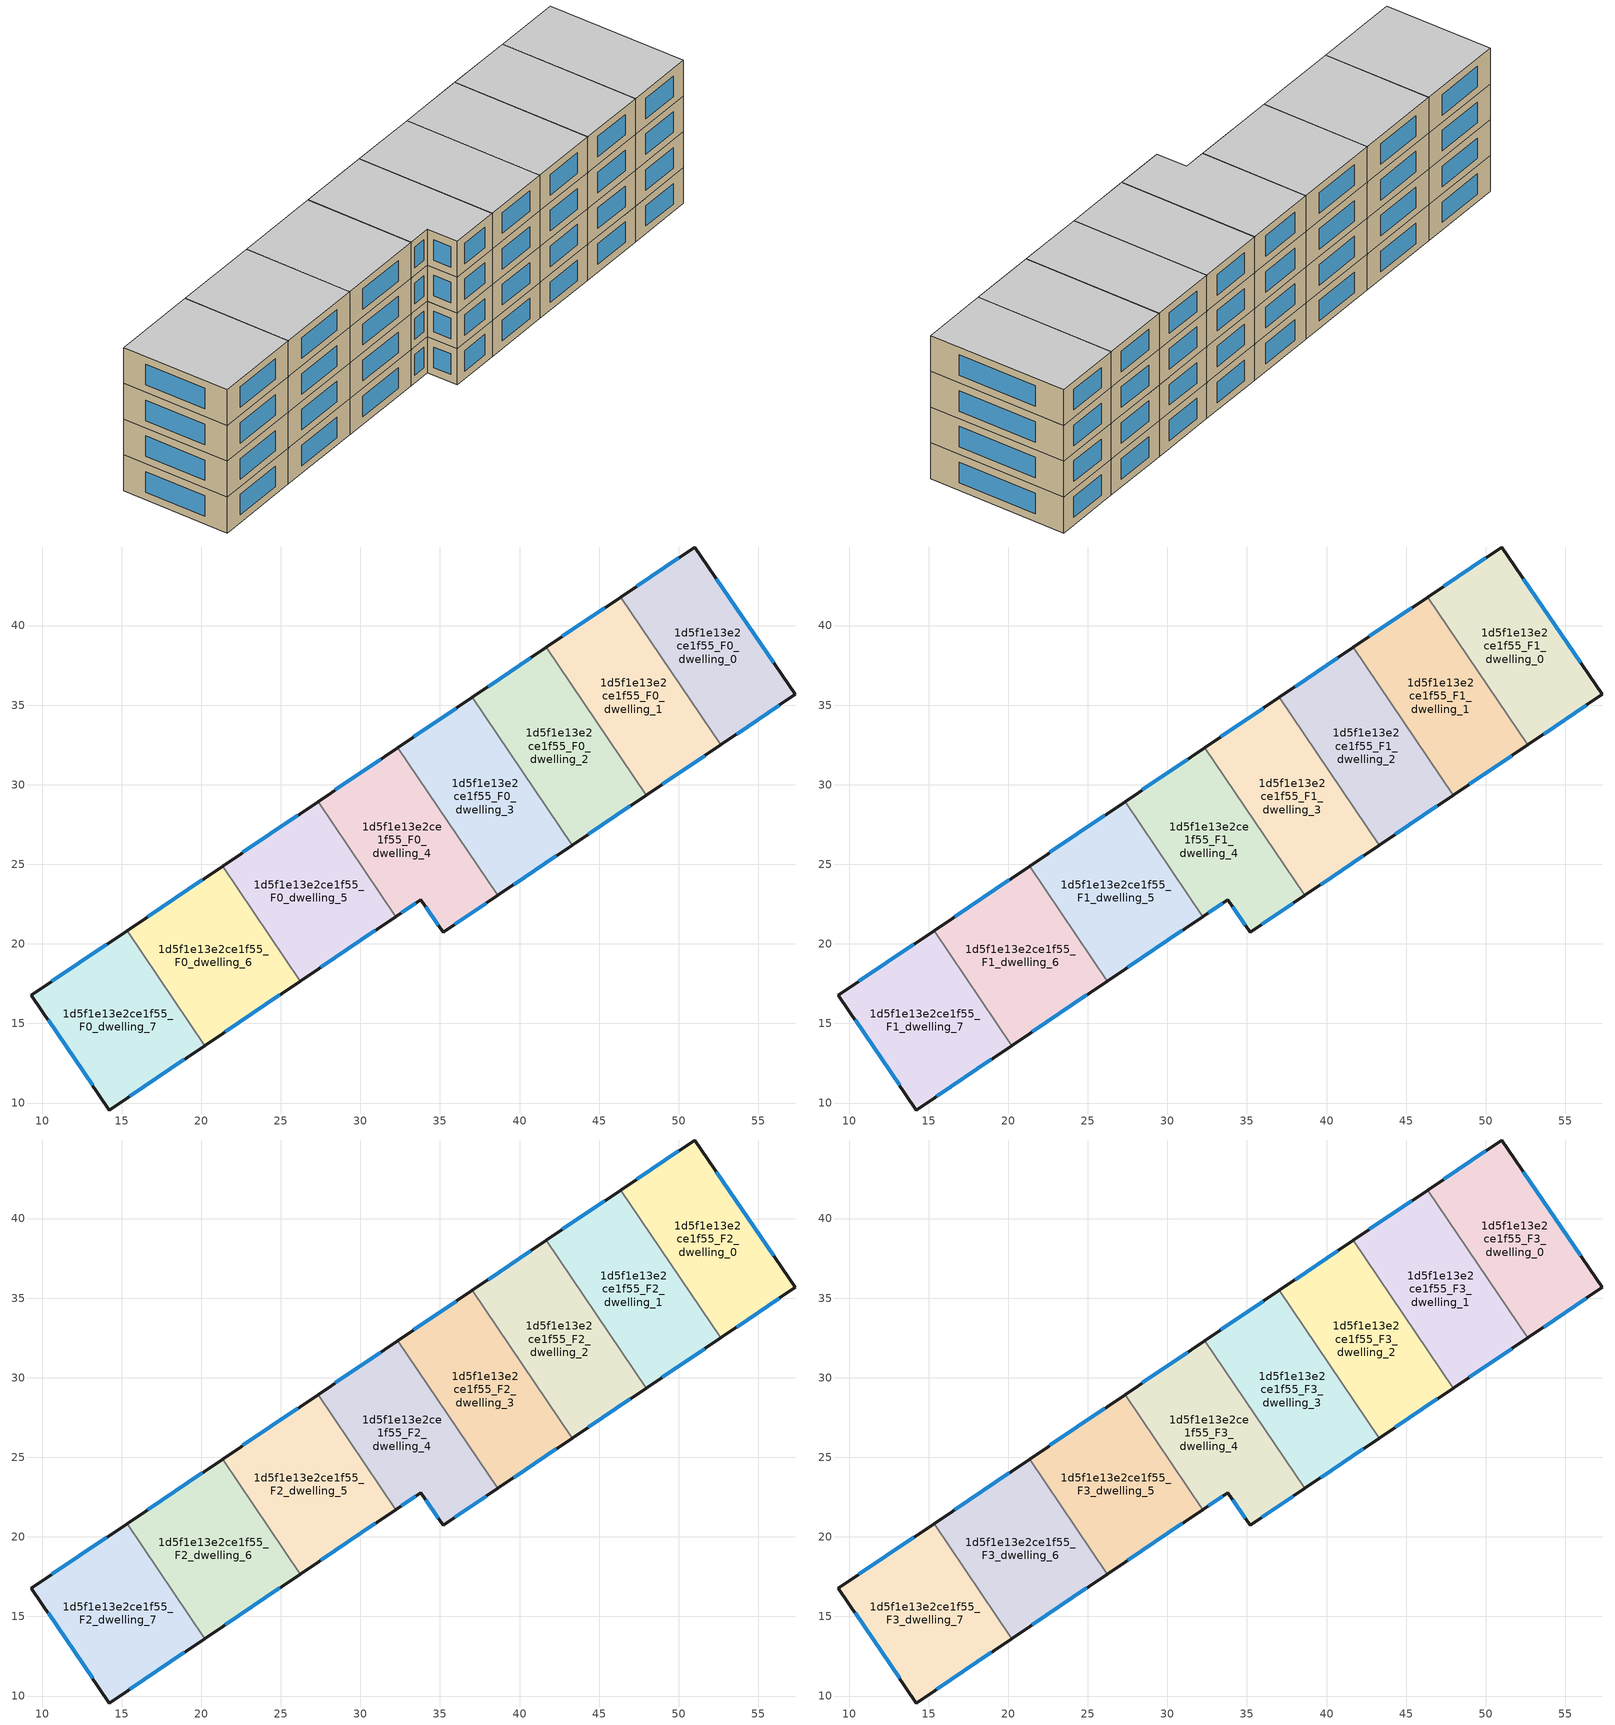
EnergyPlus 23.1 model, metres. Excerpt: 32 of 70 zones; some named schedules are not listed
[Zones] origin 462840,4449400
1d5f1e13e2ce1f55_F0_dwelling_0
 floor ground (EU_floor_Construction): 51,44.93 57.32,35.67 52.63,32.5 46.35,41.79 z0
 wall outside (EU_wall_Construction): 52.63,32.5 57.32,35.67 51,44.93 46.35,41.79 z0:3
 wall to 1d5f1e13e2ce1f55_F0_dwelling_1 (EU_wall_Construction): 46.35,41.79 52.63,32.5 z0:3
 window (EU_Window_Construction): 50.01,44.26 47.35,42.47 / 55.96,37.65 52.36,42.95 / 53.64,33.18 56.31,34.99 z0.64:2.36
1d5f1e13e2ce1f55_F0_dwelling_1
 floor ground (EU_floor_Construction): 46.35,41.79 52.63,32.5 47.97,29.35 41.69,38.64 z0
 wall outside (EU_wall_Construction): 47.97,29.35 52.63,32.5 / 46.35,41.79 41.69,38.64 z0:3
 wall to 1d5f1e13e2ce1f55_F0_dwelling_2 (EU_wall_Construction): 41.69,38.64 47.97,29.35 z0:3
 window (EU_Window_Construction): 48.97,30.03 51.63,31.83 / 45.36,41.12 42.69,39.32 z0.64:2.36
1d5f1e13e2ce1f55_F0_dwelling_2
 floor ground (EU_floor_Construction): 41.69,38.64 47.97,29.35 43.3,26.2 37.02,35.49 z0
 wall outside (EU_wall_Construction): 43.3,26.2 47.97,29.35 / 41.69,38.64 37.02,35.49 z0:3
 wall to 1d5f1e13e2ce1f55_F0_dwelling_3 (EU_wall_Construction): 37.02,35.49 43.3,26.2 z0:3
 window (EU_Window_Construction): 44.3,26.87 46.97,28.68 / 40.69,37.96 38.02,36.16 z0.64:2.36
1d5f1e13e2ce1f55_F0_dwelling_3
 floor ground (EU_floor_Construction): 37.02,35.49 43.3,26.2 38.64,23.04 32.36,32.33 z0
 wall outside (EU_wall_Construction): 38.64,23.04 43.3,26.2 / 37.02,35.49 32.36,32.33 z0:3
 wall to 1d5f1e13e2ce1f55_F0_dwelling_4 (EU_wall_Construction): 32.36,32.33 38.64,23.04 z0:3
 window (EU_Window_Construction): 39.63,23.72 42.3,25.52 / 36.02,34.81 33.36,33.01 z0.64:2.36
1d5f1e13e2ce1f55_F0_dwelling_4
 floor ground (EU_floor_Construction): 32.36,32.33 38.64,23.04 35.21,20.73 33.8,22.79 32.22,21.72 27.34,28.94 z0
 wall outside (EU_wall_Construction): 32.36,32.33 27.34,28.94 / 32.22,21.72 33.8,22.79 35.21,20.73 38.64,23.04 z0:3
 wall to 1d5f1e13e2ce1f55_F0_dwelling_5 (EU_wall_Construction): 27.34,28.94 32.22,21.72 z0:3
 window (EU_Window_Construction): 31.28,31.61 28.41,29.67 / 35.94,21.22 37.9,22.55 / 34.1,22.35 34.91,21.17 / 32.56,21.95 33.46,22.56 z0.64:2.36
1d5f1e13e2ce1f55_F0_dwelling_5
 floor ground (EU_floor_Construction): 27.34,28.94 32.22,21.72 26.22,17.66 21.34,24.89 z0
 wall outside (EU_wall_Construction): 26.22,17.66 32.22,21.72 / 27.34,28.94 21.34,24.89 z0:3
 wall to 1d5f1e13e2ce1f55_F0_dwelling_6 (EU_wall_Construction): 21.34,24.89 26.22,17.66 z0:3
 window (EU_Window_Construction): 27.51,18.53 30.94,20.85 / 26.05,28.07 22.63,25.76 z0.64:2.36
1d5f1e13e2ce1f55_F0_dwelling_6
 floor ground (EU_floor_Construction): 21.34,24.89 26.22,17.66 20.22,13.61 15.34,20.83 z0
 wall outside (EU_wall_Construction): 20.22,13.61 26.22,17.66 / 21.34,24.89 15.34,20.83 z0:3
 wall to 1d5f1e13e2ce1f55_F0_dwelling_7 (EU_wall_Construction): 15.34,20.83 20.22,13.61 z0:3
 window (EU_Window_Construction): 21.51,14.48 24.94,16.8 / 20.06,24.02 16.63,21.7 z0.64:2.36
1d5f1e13e2ce1f55_F0_dwelling_7
 floor ground (EU_floor_Construction): 15.34,20.83 20.22,13.61 14.24,9.56 9.33,16.77 z0
 wall outside (EU_wall_Construction): 15.34,20.83 9.33,16.77 14.24,9.56 20.22,13.61 z0:3
 window (EU_Window_Construction): 15.52,10.43 18.94,12.74 / 10.38,15.23 13.19,11.11 / 14.05,19.96 10.62,17.64 z0.64:2.36
1d5f1e13e2ce1f55_F1_dwelling_0
 floor to 1d5f1e13e2ce1f55_F0_dwelling_0 (EU_floor_Construction): 51,44.93 57.32,35.67 52.63,32.5 46.35,41.79 z3
 wall outside (EU_wall_Construction): 52.63,32.5 57.32,35.67 51,44.93 46.35,41.79 z3:6
 wall to 1d5f1e13e2ce1f55_F1_dwelling_1 (EU_wall_Construction): 46.35,41.79 52.63,32.5 z3:6
 window (EU_Window_Construction): 50.01,44.26 47.35,42.47 / 55.96,37.65 52.36,42.95 / 53.64,33.18 56.31,34.99 z3.64:5.36
1d5f1e13e2ce1f55_F1_dwelling_1
 floor to 1d5f1e13e2ce1f55_F0_dwelling_1 (EU_floor_Construction): 46.35,41.79 52.63,32.5 47.97,29.35 41.69,38.64 z3
 wall outside (EU_wall_Construction): 47.97,29.35 52.63,32.5 / 46.35,41.79 41.69,38.64 z3:6
 wall to 1d5f1e13e2ce1f55_F1_dwelling_2 (EU_wall_Construction): 41.69,38.64 47.97,29.35 z3:6
 window (EU_Window_Construction): 48.97,30.03 51.63,31.83 / 45.36,41.12 42.69,39.32 z3.64:5.36
1d5f1e13e2ce1f55_F1_dwelling_2
 floor to 1d5f1e13e2ce1f55_F0_dwelling_2 (EU_floor_Construction): 41.69,38.64 47.97,29.35 43.3,26.2 37.02,35.49 z3
 wall outside (EU_wall_Construction): 43.3,26.2 47.97,29.35 / 41.69,38.64 37.02,35.49 z3:6
 wall to 1d5f1e13e2ce1f55_F1_dwelling_3 (EU_wall_Construction): 37.02,35.49 43.3,26.2 z3:6
 window (EU_Window_Construction): 44.3,26.87 46.97,28.68 / 40.69,37.96 38.02,36.16 z3.64:5.36
1d5f1e13e2ce1f55_F1_dwelling_3
 floor to 1d5f1e13e2ce1f55_F0_dwelling_3 (EU_floor_Construction): 37.02,35.49 43.3,26.2 38.64,23.04 32.36,32.33 z3
 wall outside (EU_wall_Construction): 38.64,23.04 43.3,26.2 / 37.02,35.49 32.36,32.33 z3:6
 wall to 1d5f1e13e2ce1f55_F1_dwelling_4 (EU_wall_Construction): 32.36,32.33 38.64,23.04 z3:6
 window (EU_Window_Construction): 39.63,23.72 42.3,25.52 / 36.02,34.81 33.36,33.01 z3.64:5.36
1d5f1e13e2ce1f55_F1_dwelling_4
 floor to 1d5f1e13e2ce1f55_F0_dwelling_4 (EU_floor_Construction): 32.36,32.33 38.64,23.04 35.21,20.73 33.8,22.79 32.22,21.72 27.34,28.94 z3
 wall outside (EU_wall_Construction): 32.36,32.33 27.34,28.94 / 32.22,21.72 33.8,22.79 35.21,20.73 38.64,23.04 z3:6
 wall to 1d5f1e13e2ce1f55_F1_dwelling_5 (EU_wall_Construction): 27.34,28.94 32.22,21.72 z3:6
 window (EU_Window_Construction): 31.28,31.61 28.41,29.67 / 35.94,21.22 37.9,22.55 / 34.1,22.35 34.91,21.17 / 32.56,21.95 33.46,22.56 z3.64:5.36
1d5f1e13e2ce1f55_F1_dwelling_5
 floor to 1d5f1e13e2ce1f55_F0_dwelling_5 (EU_floor_Construction): 27.34,28.94 32.22,21.72 26.22,17.66 21.34,24.89 z3
 wall outside (EU_wall_Construction): 26.22,17.66 32.22,21.72 / 27.34,28.94 21.34,24.89 z3:6
 wall to 1d5f1e13e2ce1f55_F1_dwelling_6 (EU_wall_Construction): 21.34,24.89 26.22,17.66 z3:6
 window (EU_Window_Construction): 27.51,18.53 30.94,20.85 / 26.05,28.07 22.63,25.76 z3.64:5.36
1d5f1e13e2ce1f55_F1_dwelling_6
 floor to 1d5f1e13e2ce1f55_F0_dwelling_6 (EU_floor_Construction): 21.34,24.89 26.22,17.66 20.22,13.61 15.34,20.83 z3
 wall outside (EU_wall_Construction): 20.22,13.61 26.22,17.66 / 21.34,24.89 15.34,20.83 z3:6
 wall to 1d5f1e13e2ce1f55_F1_dwelling_7 (EU_wall_Construction): 15.34,20.83 20.22,13.61 z3:6
 window (EU_Window_Construction): 21.51,14.48 24.94,16.8 / 20.06,24.02 16.63,21.7 z3.64:5.36
1d5f1e13e2ce1f55_F1_dwelling_7
 floor to 1d5f1e13e2ce1f55_F0_dwelling_7 (EU_floor_Construction): 15.34,20.83 20.22,13.61 14.24,9.56 9.33,16.77 z3
 wall outside (EU_wall_Construction): 15.34,20.83 9.33,16.77 14.24,9.56 20.22,13.61 z3:6
 window (EU_Window_Construction): 15.52,10.43 18.94,12.74 / 10.38,15.23 13.19,11.11 / 14.05,19.96 10.62,17.64 z3.64:5.36
1d5f1e13e2ce1f55_F2_dwelling_0
 floor to 1d5f1e13e2ce1f55_F1_dwelling_0 (EU_floor_Construction): 51,44.93 57.32,35.67 52.63,32.5 46.35,41.79 z6
 wall outside (EU_wall_Construction): 52.63,32.5 57.32,35.67 51,44.93 46.35,41.79 z6:9
 wall to 1d5f1e13e2ce1f55_F2_dwelling_1 (EU_wall_Construction): 46.35,41.79 52.63,32.5 z6:9
 window (EU_Window_Construction): 50.01,44.26 47.35,42.47 / 55.96,37.65 52.36,42.95 / 53.64,33.18 56.31,34.99 z6.64:8.36
1d5f1e13e2ce1f55_F2_dwelling_1
 floor to 1d5f1e13e2ce1f55_F1_dwelling_1 (EU_floor_Construction): 46.35,41.79 52.63,32.5 47.97,29.35 41.69,38.64 z6
 wall outside (EU_wall_Construction): 47.97,29.35 52.63,32.5 / 46.35,41.79 41.69,38.64 z6:9
 wall to 1d5f1e13e2ce1f55_F2_dwelling_2 (EU_wall_Construction): 41.69,38.64 47.97,29.35 z6:9
 window (EU_Window_Construction): 48.97,30.03 51.63,31.83 / 45.36,41.12 42.69,39.32 z6.64:8.36
1d5f1e13e2ce1f55_F2_dwelling_2
 floor to 1d5f1e13e2ce1f55_F1_dwelling_2 (EU_floor_Construction): 41.69,38.64 47.97,29.35 43.3,26.2 37.02,35.49 z6
 wall outside (EU_wall_Construction): 43.3,26.2 47.97,29.35 / 41.69,38.64 37.02,35.49 z6:9
 wall to 1d5f1e13e2ce1f55_F2_dwelling_3 (EU_wall_Construction): 37.02,35.49 43.3,26.2 z6:9
 window (EU_Window_Construction): 44.3,26.87 46.97,28.68 / 40.69,37.96 38.02,36.16 z6.64:8.36
1d5f1e13e2ce1f55_F2_dwelling_3
 floor to 1d5f1e13e2ce1f55_F1_dwelling_3 (EU_floor_Construction): 37.02,35.49 43.3,26.2 38.64,23.04 32.36,32.33 z6
 wall outside (EU_wall_Construction): 38.64,23.04 43.3,26.2 / 37.02,35.49 32.36,32.33 z6:9
 wall to 1d5f1e13e2ce1f55_F2_dwelling_4 (EU_wall_Construction): 32.36,32.33 38.64,23.04 z6:9
 window (EU_Window_Construction): 39.63,23.72 42.3,25.52 / 36.02,34.81 33.36,33.01 z6.64:8.36
1d5f1e13e2ce1f55_F2_dwelling_4
 floor to 1d5f1e13e2ce1f55_F1_dwelling_4 (EU_floor_Construction): 32.36,32.33 38.64,23.04 35.21,20.73 33.8,22.79 32.22,21.72 27.34,28.94 z6
 wall outside (EU_wall_Construction): 32.36,32.33 27.34,28.94 / 32.22,21.72 33.8,22.79 35.21,20.73 38.64,23.04 z6:9
 wall to 1d5f1e13e2ce1f55_F2_dwelling_5 (EU_wall_Construction): 27.34,28.94 32.22,21.72 z6:9
 window (EU_Window_Construction): 31.28,31.61 28.41,29.67 / 35.94,21.22 37.9,22.55 / 34.1,22.35 34.91,21.17 / 32.56,21.95 33.46,22.56 z6.64:8.36
1d5f1e13e2ce1f55_F2_dwelling_5
 floor to 1d5f1e13e2ce1f55_F1_dwelling_5 (EU_floor_Construction): 27.34,28.94 32.22,21.72 26.22,17.66 21.34,24.89 z6
 wall outside (EU_wall_Construction): 26.22,17.66 32.22,21.72 / 27.34,28.94 21.34,24.89 z6:9
 wall to 1d5f1e13e2ce1f55_F2_dwelling_6 (EU_wall_Construction): 21.34,24.89 26.22,17.66 z6:9
 window (EU_Window_Construction): 27.51,18.53 30.94,20.85 / 26.05,28.07 22.63,25.76 z6.64:8.36
1d5f1e13e2ce1f55_F2_dwelling_6
 floor to 1d5f1e13e2ce1f55_F1_dwelling_6 (EU_floor_Construction): 21.34,24.89 26.22,17.66 20.22,13.61 15.34,20.83 z6
 wall outside (EU_wall_Construction): 20.22,13.61 26.22,17.66 / 21.34,24.89 15.34,20.83 z6:9
 wall to 1d5f1e13e2ce1f55_F2_dwelling_7 (EU_wall_Construction): 15.34,20.83 20.22,13.61 z6:9
 window (EU_Window_Construction): 21.51,14.48 24.94,16.8 / 20.06,24.02 16.63,21.7 z6.64:8.36
1d5f1e13e2ce1f55_F2_dwelling_7
 floor to 1d5f1e13e2ce1f55_F1_dwelling_7 (EU_floor_Construction): 15.34,20.83 20.22,13.61 14.24,9.56 9.33,16.77 z6
 wall outside (EU_wall_Construction): 15.34,20.83 9.33,16.77 14.24,9.56 20.22,13.61 z6:9
 window (EU_Window_Construction): 15.52,10.43 18.94,12.74 / 10.38,15.23 13.19,11.11 / 14.05,19.96 10.62,17.64 z6.64:8.36
1d5f1e13e2ce1f55_F3_dwelling_0
 floor to 1d5f1e13e2ce1f55_F2_dwelling_0 (EU_floor_Construction): 51,44.93 57.32,35.67 52.63,32.5 46.35,41.79 z9
 wall outside (EU_wall_Construction): 52.63,32.5 57.32,35.67 51,44.93 46.35,41.79 z9:12
 wall to 1d5f1e13e2ce1f55_F3_dwelling_1 (EU_wall_Construction): 46.35,41.79 52.63,32.5 z9:12
 window (EU_Window_Construction): 50.01,44.26 47.35,42.47 / 55.96,37.65 52.36,42.95 / 53.64,33.18 56.31,34.99 z9.64:11.36
 ceiling to 1d5f1e13e2ce1f55_F4_dwelling_0 (EU_floor_Construction): 57.32,35.67 51,44.93 46.35,41.79 52.63,32.5 z12
1d5f1e13e2ce1f55_F3_dwelling_1
 floor to 1d5f1e13e2ce1f55_F2_dwelling_1 (EU_floor_Construction): 46.35,41.79 52.63,32.5 47.97,29.35 41.69,38.64 z9
 wall outside (EU_wall_Construction): 47.97,29.35 52.63,32.5 / 46.35,41.79 41.69,38.64 z9:12
 wall to 1d5f1e13e2ce1f55_F3_dwelling_2 (EU_wall_Construction): 41.69,38.64 47.97,29.35 z9:12
 window (EU_Window_Construction): 48.97,30.03 51.63,31.83 / 45.36,41.12 42.69,39.32 z9.64:11.36
 ceiling to 1d5f1e13e2ce1f55_F4_dwelling_1 (EU_floor_Construction): 52.63,32.5 46.35,41.79 41.69,38.64 47.97,29.35 z12
1d5f1e13e2ce1f55_F3_dwelling_2
 floor to 1d5f1e13e2ce1f55_F2_dwelling_2 (EU_floor_Construction): 41.69,38.64 47.97,29.35 43.3,26.2 37.02,35.49 z9
 wall outside (EU_wall_Construction): 43.3,26.2 47.97,29.35 / 41.69,38.64 37.02,35.49 z9:12
 wall to 1d5f1e13e2ce1f55_F3_dwelling_3 (EU_wall_Construction): 37.02,35.49 43.3,26.2 z9:12
 window (EU_Window_Construction): 44.3,26.87 46.97,28.68 / 40.69,37.96 38.02,36.16 z9.64:11.36
 ceiling to 1d5f1e13e2ce1f55_F4_dwelling_2 (EU_floor_Construction): 47.97,29.35 41.69,38.64 37.02,35.49 43.3,26.2 z12
1d5f1e13e2ce1f55_F3_dwelling_3
 floor to 1d5f1e13e2ce1f55_F2_dwelling_3 (EU_floor_Construction): 37.02,35.49 43.3,26.2 38.64,23.04 32.36,32.33 z9
 wall outside (EU_wall_Construction): 38.64,23.04 43.3,26.2 / 37.02,35.49 32.36,32.33 z9:12
 wall to 1d5f1e13e2ce1f55_F3_dwelling_4 (EU_wall_Construction): 32.36,32.33 38.64,23.04 z9:12
 window (EU_Window_Construction): 39.63,23.72 42.3,25.52 / 36.02,34.81 33.36,33.01 z9.64:11.36
 ceiling to 1d5f1e13e2ce1f55_F4_dwelling_3 (EU_floor_Construction): 43.3,26.2 37.02,35.49 32.36,32.33 38.64,23.04 z12
1d5f1e13e2ce1f55_F3_dwelling_4
 floor to 1d5f1e13e2ce1f55_F2_dwelling_4 (EU_floor_Construction): 32.36,32.33 38.64,23.04 35.21,20.73 33.8,22.79 32.22,21.72 27.34,28.94 z9
 wall outside (EU_wall_Construction): 32.36,32.33 27.34,28.94 / 32.22,21.72 33.8,22.79 35.21,20.73 38.64,23.04 z9:12
 wall to 1d5f1e13e2ce1f55_F3_dwelling_5 (EU_wall_Construction): 27.34,28.94 32.22,21.72 z9:12
 window (EU_Window_Construction): 31.28,31.61 28.41,29.67 / 35.94,21.22 37.9,22.55 / 34.1,22.35 34.91,21.17 / 32.56,21.95 33.46,22.56 z9.64:11.36
 ceiling to 1d5f1e13e2ce1f55_F4_dwelling_4 (EU_floor_Construction): 38.64,23.04 32.36,32.33 27.34,28.94 32.22,21.72 33.8,22.79 35.21,20.73 z12
1d5f1e13e2ce1f55_F3_dwelling_5
 floor to 1d5f1e13e2ce1f55_F2_dwelling_5 (EU_floor_Construction): 27.34,28.94 32.22,21.72 26.22,17.66 21.34,24.89 z9
 wall outside (EU_wall_Construction): 26.22,17.66 32.22,21.72 / 27.34,28.94 21.34,24.89 z9:12
 wall to 1d5f1e13e2ce1f55_F3_dwelling_6 (EU_wall_Construction): 21.34,24.89 26.22,17.66 z9:12
 window (EU_Window_Construction): 27.51,18.53 30.94,20.85 / 26.05,28.07 22.63,25.76 z9.64:11.36
 ceiling to 1d5f1e13e2ce1f55_F4_dwelling_5 (EU_floor_Construction): 32.22,21.72 27.34,28.94 21.34,24.89 26.22,17.66 z12
1d5f1e13e2ce1f55_F3_dwelling_6
 floor to 1d5f1e13e2ce1f55_F2_dwelling_6 (EU_floor_Construction): 21.34,24.89 26.22,17.66 20.22,13.61 15.34,20.83 z9
 wall outside (EU_wall_Construction): 20.22,13.61 26.22,17.66 / 21.34,24.89 15.34,20.83 z9:12
 wall to 1d5f1e13e2ce1f55_F3_dwelling_7 (EU_wall_Construction): 15.34,20.83 20.22,13.61 z9:12
 window (EU_Window_Construction): 21.51,14.48 24.94,16.8 / 20.06,24.02 16.63,21.7 z9.64:11.36
 ceiling to 1d5f1e13e2ce1f55_F4_dwelling_6 (EU_floor_Construction): 26.22,17.66 21.34,24.89 15.34,20.83 20.22,13.61 z12
1d5f1e13e2ce1f55_F3_dwelling_7
 floor to 1d5f1e13e2ce1f55_F2_dwelling_7 (EU_floor_Construction): 15.34,20.83 20.22,13.61 14.24,9.56 9.33,16.77 z9
 wall outside (EU_wall_Construction): 15.34,20.83 9.33,16.77 14.24,9.56 20.22,13.61 z9:12
 window (EU_Window_Construction): 15.52,10.43 18.94,12.74 / 10.38,15.23 13.19,11.11 / 14.05,19.96 10.62,17.64 z9.64:11.36
 ceiling to 1d5f1e13e2ce1f55_F4_dwelling_7 (EU_floor_Construction): 20.22,13.61 15.34,20.83 9.33,16.77 14.24,9.56 z12
[Building]
EU S2 Campaign: North Axis=0; Terrain=City; Solar Distribution=FullExterior
[Site:Location]
Yerevan-Zvartnots.Intl.AP: Latitude=40.15; Longitude=44.383; Time Zone=4; Elevation=854
[SizingPeriod:WeatherFileDays]
AnnualSizingPeriod: Begin Month=1; Begin Day of Month=1; End Month=12; End Day of Month=31; Day of Week for Start Day=Monday; Use Weather File Daylight Saving Period=No; Use Weather File Rain and Snow Indicators=No
[MATERIAL]
EU_InternalMass_Material: Roughness=MediumRough; Thickness=0.1; Conductivity=1; Density=1800; Specific Heat=900; Thermal Absorptance=0.9; Solar Absorptance=0.7; Visible Absorptance=0.7
[MATERIAL:NOMASS] Roughness=MediumRough; Thermal Absorptance=0.9; Solar Absorptance=0.7; Visible Absorptance=0.7
Name | Thermal Resistance
EU_wall_NoMass | 1.05043
EU_floor_NoMass | 0.478065
[WINDOWMATERIAL:SIMPLEGLAZINGSYSTEM]
EU_Window_SimpleGlazing: UFactor=2.5566; Solar Heat Gain Coefficient=0.75; Visible Transmittance=0.75
[CONSTRUCTION]
EU_wall_Construction: EU_wall_NoMass
EU_floor_Construction: EU_floor_NoMass
EU_Window_Construction: EU_Window_SimpleGlazing
EU_InternalMass_Construction: EU_InternalMass_Material
[ZONE] Type=1; Multiplier=1; Ceiling Height=autocalculate; Floor Area=autocalculate; Part of Total Floor Area=Yes
Name | Volume
1d5f1e13e2ce1f55_F0_dwelling_0; 1d5f1e13e2ce1f55_F1_dwelling_0; 1d5f1e13e2ce1f55_F2_dwelling_0; 1d5f1e13e2ce1f55_F3_dwelling_0 | 189.42
1d5f1e13e2ce1f55_F0_dwelling_1; 1d5f1e13e2ce1f55_F1_dwelling_1; 1d5f1e13e2ce1f55_F2_dwelling_1; 1d5f1e13e2ce1f55_F3_dwelling_1 | 189.393
1d5f1e13e2ce1f55_F0_dwelling_2; 1d5f1e13e2ce1f55_F1_dwelling_2; 1d5f1e13e2ce1f55_F2_dwelling_2; 1d5f1e13e2ce1f55_F3_dwelling_2; 1d5f1e13e2ce1f55_F0_dwelling_4; 1d5f1e13e2ce1f55_F1_dwelling_4; 1d5f1e13e2ce1f55_F2_dwelling_4; 1d5f1e13e2ce1f55_F3_dwelling_4 | 189.401
1d5f1e13e2ce1f55_F0_dwelling_3; 1d5f1e13e2ce1f55_F1_dwelling_3; 1d5f1e13e2ce1f55_F2_dwelling_3; 1d5f1e13e2ce1f55_F3_dwelling_3 | 189.402
1d5f1e13e2ce1f55_F0_dwelling_5; 1d5f1e13e2ce1f55_F1_dwelling_5; 1d5f1e13e2ce1f55_F2_dwelling_5; 1d5f1e13e2ce1f55_F3_dwelling_5 | 189.407
1d5f1e13e2ce1f55_F0_dwelling_6; 1d5f1e13e2ce1f55_F1_dwelling_6; 1d5f1e13e2ce1f55_F2_dwelling_6; 1d5f1e13e2ce1f55_F3_dwelling_6 | 189.4
1d5f1e13e2ce1f55_F0_dwelling_7; 1d5f1e13e2ce1f55_F1_dwelling_7; 1d5f1e13e2ce1f55_F2_dwelling_7; 1d5f1e13e2ce1f55_F3_dwelling_7 | 189.414
[INTERNALMASS] Construction=EU_InternalMass_Construction
Name | Zone or ZoneList | Surface Area
1d5f1e13e2ce1f55_F0_dwelling_0_EU_InternalMass | 1d5f1e13e2ce1f55_F0_dwelling_0 | 63.1401
1d5f1e13e2ce1f55_F0_dwelling_1_EU_InternalMass | 1d5f1e13e2ce1f55_F0_dwelling_1 | 63.1308
1d5f1e13e2ce1f55_F0_dwelling_2_EU_InternalMass | 1d5f1e13e2ce1f55_F0_dwelling_2 | 63.1339
1d5f1e13e2ce1f55_F0_dwelling_3_EU_InternalMass | 1d5f1e13e2ce1f55_F0_dwelling_3 | 63.1339
1d5f1e13e2ce1f55_F0_dwelling_4_EU_InternalMass | 1d5f1e13e2ce1f55_F0_dwelling_4 | 63.134
1d5f1e13e2ce1f55_F0_dwelling_5_EU_InternalMass | 1d5f1e13e2ce1f55_F0_dwelling_5 | 63.1356
1d5f1e13e2ce1f55_F0_dwelling_6_EU_InternalMass | 1d5f1e13e2ce1f55_F0_dwelling_6 | 63.1333
1d5f1e13e2ce1f55_F0_dwelling_7_EU_InternalMass | 1d5f1e13e2ce1f55_F0_dwelling_7 | 63.1378
1d5f1e13e2ce1f55_F1_dwelling_0_EU_InternalMass | 1d5f1e13e2ce1f55_F1_dwelling_0 | 63.1401
1d5f1e13e2ce1f55_F1_dwelling_1_EU_InternalMass | 1d5f1e13e2ce1f55_F1_dwelling_1 | 63.1308
1d5f1e13e2ce1f55_F1_dwelling_2_EU_InternalMass | 1d5f1e13e2ce1f55_F1_dwelling_2 | 63.1339
1d5f1e13e2ce1f55_F1_dwelling_3_EU_InternalMass | 1d5f1e13e2ce1f55_F1_dwelling_3 | 63.1339
1d5f1e13e2ce1f55_F1_dwelling_4_EU_InternalMass | 1d5f1e13e2ce1f55_F1_dwelling_4 | 63.134
1d5f1e13e2ce1f55_F1_dwelling_5_EU_InternalMass | 1d5f1e13e2ce1f55_F1_dwelling_5 | 63.1356
1d5f1e13e2ce1f55_F1_dwelling_6_EU_InternalMass | 1d5f1e13e2ce1f55_F1_dwelling_6 | 63.1333
1d5f1e13e2ce1f55_F1_dwelling_7_EU_InternalMass | 1d5f1e13e2ce1f55_F1_dwelling_7 | 63.1378
1d5f1e13e2ce1f55_F2_dwelling_0_EU_InternalMass | 1d5f1e13e2ce1f55_F2_dwelling_0 | 63.1401
1d5f1e13e2ce1f55_F2_dwelling_1_EU_InternalMass | 1d5f1e13e2ce1f55_F2_dwelling_1 | 63.1308
1d5f1e13e2ce1f55_F2_dwelling_2_EU_InternalMass | 1d5f1e13e2ce1f55_F2_dwelling_2 | 63.1339
1d5f1e13e2ce1f55_F2_dwelling_3_EU_InternalMass | 1d5f1e13e2ce1f55_F2_dwelling_3 | 63.1339
1d5f1e13e2ce1f55_F2_dwelling_4_EU_InternalMass | 1d5f1e13e2ce1f55_F2_dwelling_4 | 63.134
1d5f1e13e2ce1f55_F2_dwelling_5_EU_InternalMass | 1d5f1e13e2ce1f55_F2_dwelling_5 | 63.1356
1d5f1e13e2ce1f55_F2_dwelling_6_EU_InternalMass | 1d5f1e13e2ce1f55_F2_dwelling_6 | 63.1333
1d5f1e13e2ce1f55_F2_dwelling_7_EU_InternalMass | 1d5f1e13e2ce1f55_F2_dwelling_7 | 63.1378
1d5f1e13e2ce1f55_F3_dwelling_0_EU_InternalMass | 1d5f1e13e2ce1f55_F3_dwelling_0 | 63.1401
1d5f1e13e2ce1f55_F3_dwelling_1_EU_InternalMass | 1d5f1e13e2ce1f55_F3_dwelling_1 | 63.1308
1d5f1e13e2ce1f55_F3_dwelling_2_EU_InternalMass | 1d5f1e13e2ce1f55_F3_dwelling_2 | 63.1339
1d5f1e13e2ce1f55_F3_dwelling_3_EU_InternalMass | 1d5f1e13e2ce1f55_F3_dwelling_3 | 63.1339
1d5f1e13e2ce1f55_F3_dwelling_4_EU_InternalMass | 1d5f1e13e2ce1f55_F3_dwelling_4 | 63.134
1d5f1e13e2ce1f55_F3_dwelling_5_EU_InternalMass | 1d5f1e13e2ce1f55_F3_dwelling_5 | 63.1356
1d5f1e13e2ce1f55_F3_dwelling_6_EU_InternalMass | 1d5f1e13e2ce1f55_F3_dwelling_6 | 63.1333
1d5f1e13e2ce1f55_F3_dwelling_7_EU_InternalMass | 1d5f1e13e2ce1f55_F3_dwelling_7 | 63.1378
[OTHEREQUIPMENT] Fuel Type=Electricity; Design Level Calculation Method=Watts/Area; Power per Zone Floor Area=1; Fraction Latent=0; Fraction Radiant=0; Fraction Lost=0; Carbon Dioxide Generation Rate=0; EndUse Subcategory=EU_Step8_InternalGains
Name | Zone or ZoneList or Space or SpaceList | Schedule
EU_Step8_InternalGain_1d5f1e13e2ce1f55_F0_dwelling_0_f000 | 1d5f1e13e2ce1f55_F0_dwelling_0 | EU_Step8_GainSchedule_1d5f1e13e2ce1f55_F0_dwelling_0_f000
EU_Step8_InternalGain_1d5f1e13e2ce1f55_F0_dwelling_1_f000 | 1d5f1e13e2ce1f55_F0_dwelling_1 | EU_Step8_GainSchedule_1d5f1e13e2ce1f55_F0_dwelling_1_f000
EU_Step8_InternalGain_1d5f1e13e2ce1f55_F0_dwelling_2_f000 | 1d5f1e13e2ce1f55_F0_dwelling_2 | EU_Step8_GainSchedule_1d5f1e13e2ce1f55_F0_dwelling_2_f000
EU_Step8_InternalGain_1d5f1e13e2ce1f55_F0_dwelling_3_f000 | 1d5f1e13e2ce1f55_F0_dwelling_3 | EU_Step8_GainSchedule_1d5f1e13e2ce1f55_F0_dwelling_3_f000
EU_Step8_InternalGain_1d5f1e13e2ce1f55_F0_dwelling_4_f000 | 1d5f1e13e2ce1f55_F0_dwelling_4 | EU_Step8_GainSchedule_1d5f1e13e2ce1f55_F0_dwelling_4_f000
EU_Step8_InternalGain_1d5f1e13e2ce1f55_F0_dwelling_5_f000 | 1d5f1e13e2ce1f55_F0_dwelling_5 | EU_Step8_GainSchedule_1d5f1e13e2ce1f55_F0_dwelling_5_f000
EU_Step8_InternalGain_1d5f1e13e2ce1f55_F0_dwelling_6_f000 | 1d5f1e13e2ce1f55_F0_dwelling_6 | EU_Step8_GainSchedule_1d5f1e13e2ce1f55_F0_dwelling_6_f000
EU_Step8_InternalGain_1d5f1e13e2ce1f55_F0_dwelling_7_f000 | 1d5f1e13e2ce1f55_F0_dwelling_7 | EU_Step8_GainSchedule_1d5f1e13e2ce1f55_F0_dwelling_7_f000
EU_Step8_InternalGain_1d5f1e13e2ce1f55_F1_dwelling_0_f000 | 1d5f1e13e2ce1f55_F1_dwelling_0 | EU_Step8_GainSchedule_1d5f1e13e2ce1f55_F1_dwelling_0_f000
EU_Step8_InternalGain_1d5f1e13e2ce1f55_F1_dwelling_1_f000 | 1d5f1e13e2ce1f55_F1_dwelling_1 | EU_Step8_GainSchedule_1d5f1e13e2ce1f55_F1_dwelling_1_f000
EU_Step8_InternalGain_1d5f1e13e2ce1f55_F1_dwelling_2_f000 | 1d5f1e13e2ce1f55_F1_dwelling_2 | EU_Step8_GainSchedule_1d5f1e13e2ce1f55_F1_dwelling_2_f000
EU_Step8_InternalGain_1d5f1e13e2ce1f55_F1_dwelling_3_f000 | 1d5f1e13e2ce1f55_F1_dwelling_3 | EU_Step8_GainSchedule_1d5f1e13e2ce1f55_F1_dwelling_3_f000
EU_Step8_InternalGain_1d5f1e13e2ce1f55_F1_dwelling_4_f000 | 1d5f1e13e2ce1f55_F1_dwelling_4 | EU_Step8_GainSchedule_1d5f1e13e2ce1f55_F1_dwelling_4_f000
EU_Step8_InternalGain_1d5f1e13e2ce1f55_F1_dwelling_5_f000 | 1d5f1e13e2ce1f55_F1_dwelling_5 | EU_Step8_GainSchedule_1d5f1e13e2ce1f55_F1_dwelling_5_f000
EU_Step8_InternalGain_1d5f1e13e2ce1f55_F1_dwelling_6_f000 | 1d5f1e13e2ce1f55_F1_dwelling_6 | EU_Step8_GainSchedule_1d5f1e13e2ce1f55_F1_dwelling_6_f000
EU_Step8_InternalGain_1d5f1e13e2ce1f55_F1_dwelling_7_f000 | 1d5f1e13e2ce1f55_F1_dwelling_7 | EU_Step8_GainSchedule_1d5f1e13e2ce1f55_F1_dwelling_7_f000
EU_Step8_InternalGain_1d5f1e13e2ce1f55_F2_dwelling_0_f000 | 1d5f1e13e2ce1f55_F2_dwelling_0 | EU_Step8_GainSchedule_1d5f1e13e2ce1f55_F2_dwelling_0_f000
EU_Step8_InternalGain_1d5f1e13e2ce1f55_F2_dwelling_1_f000 | 1d5f1e13e2ce1f55_F2_dwelling_1 | EU_Step8_GainSchedule_1d5f1e13e2ce1f55_F2_dwelling_1_f000
EU_Step8_InternalGain_1d5f1e13e2ce1f55_F2_dwelling_2_f000 | 1d5f1e13e2ce1f55_F2_dwelling_2 | EU_Step8_GainSchedule_1d5f1e13e2ce1f55_F2_dwelling_2_f000
EU_Step8_InternalGain_1d5f1e13e2ce1f55_F2_dwelling_3_f000 | 1d5f1e13e2ce1f55_F2_dwelling_3 | EU_Step8_GainSchedule_1d5f1e13e2ce1f55_F2_dwelling_3_f000
EU_Step8_InternalGain_1d5f1e13e2ce1f55_F2_dwelling_4_f000 | 1d5f1e13e2ce1f55_F2_dwelling_4 | EU_Step8_GainSchedule_1d5f1e13e2ce1f55_F2_dwelling_4_f000
EU_Step8_InternalGain_1d5f1e13e2ce1f55_F2_dwelling_5_f000 | 1d5f1e13e2ce1f55_F2_dwelling_5 | EU_Step8_GainSchedule_1d5f1e13e2ce1f55_F2_dwelling_5_f000
EU_Step8_InternalGain_1d5f1e13e2ce1f55_F2_dwelling_6_f000 | 1d5f1e13e2ce1f55_F2_dwelling_6 | EU_Step8_GainSchedule_1d5f1e13e2ce1f55_F2_dwelling_6_f000
EU_Step8_InternalGain_1d5f1e13e2ce1f55_F2_dwelling_7_f000 | 1d5f1e13e2ce1f55_F2_dwelling_7 | EU_Step8_GainSchedule_1d5f1e13e2ce1f55_F2_dwelling_7_f000
EU_Step8_InternalGain_1d5f1e13e2ce1f55_F3_dwelling_0_f000 | 1d5f1e13e2ce1f55_F3_dwelling_0 | EU_Step8_GainSchedule_1d5f1e13e2ce1f55_F3_dwelling_0_f000
EU_Step8_InternalGain_1d5f1e13e2ce1f55_F3_dwelling_1_f000 | 1d5f1e13e2ce1f55_F3_dwelling_1 | EU_Step8_GainSchedule_1d5f1e13e2ce1f55_F3_dwelling_1_f000
EU_Step8_InternalGain_1d5f1e13e2ce1f55_F3_dwelling_2_f000 | 1d5f1e13e2ce1f55_F3_dwelling_2 | EU_Step8_GainSchedule_1d5f1e13e2ce1f55_F3_dwelling_2_f000
EU_Step8_InternalGain_1d5f1e13e2ce1f55_F3_dwelling_3_f000 | 1d5f1e13e2ce1f55_F3_dwelling_3 | EU_Step8_GainSchedule_1d5f1e13e2ce1f55_F3_dwelling_3_f000
EU_Step8_InternalGain_1d5f1e13e2ce1f55_F3_dwelling_4_f000 | 1d5f1e13e2ce1f55_F3_dwelling_4 | EU_Step8_GainSchedule_1d5f1e13e2ce1f55_F3_dwelling_4_f000
EU_Step8_InternalGain_1d5f1e13e2ce1f55_F3_dwelling_5_f000 | 1d5f1e13e2ce1f55_F3_dwelling_5 | EU_Step8_GainSchedule_1d5f1e13e2ce1f55_F3_dwelling_5_f000
EU_Step8_InternalGain_1d5f1e13e2ce1f55_F3_dwelling_6_f000 | 1d5f1e13e2ce1f55_F3_dwelling_6 | EU_Step8_GainSchedule_1d5f1e13e2ce1f55_F3_dwelling_6_f000
EU_Step8_InternalGain_1d5f1e13e2ce1f55_F3_dwelling_7_f000 | 1d5f1e13e2ce1f55_F3_dwelling_7 | EU_Step8_GainSchedule_1d5f1e13e2ce1f55_F3_dwelling_7_f000
[ZONEVENTILATION:DESIGNFLOWRATE] Schedule=EU_AlwaysOn; Design Flow Rate Calculation Method=AirChanges/Hour; Air Changes per Hour=0.557805; Ventilation Type=Natural; Fan Pressure Rise=0; Fan Total Efficiency=1; Constant Term Coefficient=1; Temperature Term Coefficient=0; Velocity Term Coefficient=0; Velocity Squared Term Coefficient=0; Minimum Indoor Temperature=-100; Maximum Indoor Temperature=100; Delta Temperature=-100; Minimum Outdoor Temperature=-100; Maximum Outdoor Temperature=100; Maximum Wind Speed=40
Name | Zone or ZoneList or Space or SpaceList
EU_ConstantAir_1d5f1e13e2ce1f55_F0_dwelling_0 | 1d5f1e13e2ce1f55_F0_dwelling_0
EU_ConstantAir_1d5f1e13e2ce1f55_F0_dwelling_1 | 1d5f1e13e2ce1f55_F0_dwelling_1
EU_ConstantAir_1d5f1e13e2ce1f55_F0_dwelling_2 | 1d5f1e13e2ce1f55_F0_dwelling_2
EU_ConstantAir_1d5f1e13e2ce1f55_F0_dwelling_3 | 1d5f1e13e2ce1f55_F0_dwelling_3
EU_ConstantAir_1d5f1e13e2ce1f55_F0_dwelling_4 | 1d5f1e13e2ce1f55_F0_dwelling_4
EU_ConstantAir_1d5f1e13e2ce1f55_F0_dwelling_5 | 1d5f1e13e2ce1f55_F0_dwelling_5
EU_ConstantAir_1d5f1e13e2ce1f55_F0_dwelling_6 | 1d5f1e13e2ce1f55_F0_dwelling_6
EU_ConstantAir_1d5f1e13e2ce1f55_F0_dwelling_7 | 1d5f1e13e2ce1f55_F0_dwelling_7
EU_ConstantAir_1d5f1e13e2ce1f55_F1_dwelling_0 | 1d5f1e13e2ce1f55_F1_dwelling_0
EU_ConstantAir_1d5f1e13e2ce1f55_F1_dwelling_1 | 1d5f1e13e2ce1f55_F1_dwelling_1
EU_ConstantAir_1d5f1e13e2ce1f55_F1_dwelling_2 | 1d5f1e13e2ce1f55_F1_dwelling_2
EU_ConstantAir_1d5f1e13e2ce1f55_F1_dwelling_3 | 1d5f1e13e2ce1f55_F1_dwelling_3
EU_ConstantAir_1d5f1e13e2ce1f55_F1_dwelling_4 | 1d5f1e13e2ce1f55_F1_dwelling_4
EU_ConstantAir_1d5f1e13e2ce1f55_F1_dwelling_5 | 1d5f1e13e2ce1f55_F1_dwelling_5
EU_ConstantAir_1d5f1e13e2ce1f55_F1_dwelling_6 | 1d5f1e13e2ce1f55_F1_dwelling_6
EU_ConstantAir_1d5f1e13e2ce1f55_F1_dwelling_7 | 1d5f1e13e2ce1f55_F1_dwelling_7
EU_ConstantAir_1d5f1e13e2ce1f55_F2_dwelling_0 | 1d5f1e13e2ce1f55_F2_dwelling_0
EU_ConstantAir_1d5f1e13e2ce1f55_F2_dwelling_1 | 1d5f1e13e2ce1f55_F2_dwelling_1
EU_ConstantAir_1d5f1e13e2ce1f55_F2_dwelling_2 | 1d5f1e13e2ce1f55_F2_dwelling_2
EU_ConstantAir_1d5f1e13e2ce1f55_F2_dwelling_3 | 1d5f1e13e2ce1f55_F2_dwelling_3
EU_ConstantAir_1d5f1e13e2ce1f55_F2_dwelling_4 | 1d5f1e13e2ce1f55_F2_dwelling_4
EU_ConstantAir_1d5f1e13e2ce1f55_F2_dwelling_5 | 1d5f1e13e2ce1f55_F2_dwelling_5
EU_ConstantAir_1d5f1e13e2ce1f55_F2_dwelling_6 | 1d5f1e13e2ce1f55_F2_dwelling_6
EU_ConstantAir_1d5f1e13e2ce1f55_F2_dwelling_7 | 1d5f1e13e2ce1f55_F2_dwelling_7
EU_ConstantAir_1d5f1e13e2ce1f55_F3_dwelling_0 | 1d5f1e13e2ce1f55_F3_dwelling_0
EU_ConstantAir_1d5f1e13e2ce1f55_F3_dwelling_1 | 1d5f1e13e2ce1f55_F3_dwelling_1
EU_ConstantAir_1d5f1e13e2ce1f55_F3_dwelling_2 | 1d5f1e13e2ce1f55_F3_dwelling_2
EU_ConstantAir_1d5f1e13e2ce1f55_F3_dwelling_3 | 1d5f1e13e2ce1f55_F3_dwelling_3
EU_ConstantAir_1d5f1e13e2ce1f55_F3_dwelling_4 | 1d5f1e13e2ce1f55_F3_dwelling_4
EU_ConstantAir_1d5f1e13e2ce1f55_F3_dwelling_5 | 1d5f1e13e2ce1f55_F3_dwelling_5
EU_ConstantAir_1d5f1e13e2ce1f55_F3_dwelling_6 | 1d5f1e13e2ce1f55_F3_dwelling_6
EU_ConstantAir_1d5f1e13e2ce1f55_F3_dwelling_7 | 1d5f1e13e2ce1f55_F3_dwelling_7
[HVACTEMPLATE:ZONE:IDEALLOADSAIRSYSTEM] System Availability Schedule=EU_AlwaysOn; Maximum Heating Supply Air Temperature=50; Minimum Cooling Supply Air Temperature=13; Maximum Heating Supply Air Humidity Ratio=0.0156; Minimum Cooling Supply Air Humidity Ratio=0.0077; Heating Limit=NoLimit; Cooling Limit=NoLimit; Heating Availability Schedule=EU_AlwaysOn; Cooling Availability Schedule=EU_CoolingOff; Dehumidification Control Type=ConstantSensibleHeatRatio; Cooling Sensible Heat Ratio=0.7; Dehumidification Setpoint=60; Humidification Control Type=None; Humidification Setpoint=30; Outdoor Air Method=None; Outdoor Air Flow Rate per Person=0.00944; Outdoor Air Flow Rate per Zone Floor Area=0; Outdoor Air Flow Rate per Zone=0; Demand Controlled Ventilation Type=None; Outdoor Air Economizer Type=NoEconomizer; Heat Recovery Type=None; Sensible Heat Recovery Effectiveness=0.7; Latent Heat Recovery Effectiveness=0.65
Name | Template Thermostat
1d5f1e13e2ce1f55_F0_dwelling_0 | EU_HeatOnly_1d5f1e13e2ce1f55_F0_dwelling_0
1d5f1e13e2ce1f55_F0_dwelling_1 | EU_HeatOnly_1d5f1e13e2ce1f55_F0_dwelling_1
1d5f1e13e2ce1f55_F0_dwelling_2 | EU_HeatOnly_1d5f1e13e2ce1f55_F0_dwelling_2
1d5f1e13e2ce1f55_F0_dwelling_3 | EU_HeatOnly_1d5f1e13e2ce1f55_F0_dwelling_3
1d5f1e13e2ce1f55_F0_dwelling_4 | EU_HeatOnly_1d5f1e13e2ce1f55_F0_dwelling_4
1d5f1e13e2ce1f55_F0_dwelling_5 | EU_HeatOnly_1d5f1e13e2ce1f55_F0_dwelling_5
1d5f1e13e2ce1f55_F0_dwelling_6 | EU_HeatOnly_1d5f1e13e2ce1f55_F0_dwelling_6
1d5f1e13e2ce1f55_F0_dwelling_7 | EU_HeatOnly_1d5f1e13e2ce1f55_F0_dwelling_7
1d5f1e13e2ce1f55_F1_dwelling_0 | EU_HeatOnly_1d5f1e13e2ce1f55_F1_dwelling_0
1d5f1e13e2ce1f55_F1_dwelling_1 | EU_HeatOnly_1d5f1e13e2ce1f55_F1_dwelling_1
1d5f1e13e2ce1f55_F1_dwelling_2 | EU_HeatOnly_1d5f1e13e2ce1f55_F1_dwelling_2
1d5f1e13e2ce1f55_F1_dwelling_3 | EU_HeatOnly_1d5f1e13e2ce1f55_F1_dwelling_3
1d5f1e13e2ce1f55_F1_dwelling_4 | EU_HeatOnly_1d5f1e13e2ce1f55_F1_dwelling_4
1d5f1e13e2ce1f55_F1_dwelling_5 | EU_HeatOnly_1d5f1e13e2ce1f55_F1_dwelling_5
1d5f1e13e2ce1f55_F1_dwelling_6 | EU_HeatOnly_1d5f1e13e2ce1f55_F1_dwelling_6
1d5f1e13e2ce1f55_F1_dwelling_7 | EU_HeatOnly_1d5f1e13e2ce1f55_F1_dwelling_7
1d5f1e13e2ce1f55_F2_dwelling_0 | EU_HeatOnly_1d5f1e13e2ce1f55_F2_dwelling_0
1d5f1e13e2ce1f55_F2_dwelling_1 | EU_HeatOnly_1d5f1e13e2ce1f55_F2_dwelling_1
1d5f1e13e2ce1f55_F2_dwelling_2 | EU_HeatOnly_1d5f1e13e2ce1f55_F2_dwelling_2
1d5f1e13e2ce1f55_F2_dwelling_3 | EU_HeatOnly_1d5f1e13e2ce1f55_F2_dwelling_3
1d5f1e13e2ce1f55_F2_dwelling_4 | EU_HeatOnly_1d5f1e13e2ce1f55_F2_dwelling_4
1d5f1e13e2ce1f55_F2_dwelling_5 | EU_HeatOnly_1d5f1e13e2ce1f55_F2_dwelling_5
1d5f1e13e2ce1f55_F2_dwelling_6 | EU_HeatOnly_1d5f1e13e2ce1f55_F2_dwelling_6
1d5f1e13e2ce1f55_F2_dwelling_7 | EU_HeatOnly_1d5f1e13e2ce1f55_F2_dwelling_7
1d5f1e13e2ce1f55_F3_dwelling_0 | EU_HeatOnly_1d5f1e13e2ce1f55_F3_dwelling_0
1d5f1e13e2ce1f55_F3_dwelling_1 | EU_HeatOnly_1d5f1e13e2ce1f55_F3_dwelling_1
1d5f1e13e2ce1f55_F3_dwelling_2 | EU_HeatOnly_1d5f1e13e2ce1f55_F3_dwelling_2
1d5f1e13e2ce1f55_F3_dwelling_3 | EU_HeatOnly_1d5f1e13e2ce1f55_F3_dwelling_3
1d5f1e13e2ce1f55_F3_dwelling_4 | EU_HeatOnly_1d5f1e13e2ce1f55_F3_dwelling_4
1d5f1e13e2ce1f55_F3_dwelling_5 | EU_HeatOnly_1d5f1e13e2ce1f55_F3_dwelling_5
1d5f1e13e2ce1f55_F3_dwelling_6 | EU_HeatOnly_1d5f1e13e2ce1f55_F3_dwelling_6
1d5f1e13e2ce1f55_F3_dwelling_7 | EU_HeatOnly_1d5f1e13e2ce1f55_F3_dwelling_7
[SIZING:ZONE] Zone Cooling Design Supply Air Temperature Input Method=SupplyAirTemperature; Zone Cooling Design Supply Air Temperature=13; Zone Heating Design Supply Air Temperature Input Method=SupplyAirTemperature; Zone Heating Design Supply Air Temperature=50; Zone Cooling Design Supply Air Humidity Ratio=0.008; Zone Heating Design Supply Air Humidity Ratio=0.008; Cooling Design Air Flow Method=DesignDay; Cooling Design Air Flow Rate=0; Cooling Minimum Air Flow per Zone Floor Area=0.000762; Cooling Minimum Air Flow=0; Cooling Minimum Air Flow Fraction=0.2; Heating Design Air Flow Method=DesignDay; Heating Design Air Flow Rate=0; Heating Maximum Air Flow per Zone Floor Area=0.002032; Heating Maximum Air Flow=0.141576; Heating Maximum Air Flow Fraction=0.3; Account for Dedicated Outdoor Air System=No; Dedicated Outdoor Air System Control Strategy=NeutralSupplyAir; Dedicated Outdoor Air Low Setpoint Temperature for Design=autosize; Dedicated Outdoor Air High Setpoint Temperature for Design=autosize; Zone Load Sizing Method=Sensible Load Only No Latent Load; Zone Latent Cooling Design Supply Air Humidity Ratio Input Method=HumidityRatioDifference; Zone Cooling Design Supply Air Humidity Ratio Difference=0.005; Zone Latent Heating Design Supply Air Humidity Ratio Input Method=HumidityRatioDifference; Zone Humidification Design Supply Air Humidity Ratio Difference=0.005
1d5f1e13e2ce1f55_F0_dwelling_0; 1d5f1e13e2ce1f55_F0_dwelling_1; 1d5f1e13e2ce1f55_F0_dwelling_2; 1d5f1e13e2ce1f55_F0_dwelling_3; 1d5f1e13e2ce1f55_F0_dwelling_4; 1d5f1e13e2ce1f55_F0_dwelling_5; 1d5f1e13e2ce1f55_F0_dwelling_6; 1d5f1e13e2ce1f55_F0_dwelling_7; 1d5f1e13e2ce1f55_F1_dwelling_0; 1d5f1e13e2ce1f55_F1_dwelling_1; 1d5f1e13e2ce1f55_F1_dwelling_2; 1d5f1e13e2ce1f55_F1_dwelling_3; 1d5f1e13e2ce1f55_F1_dwelling_4; 1d5f1e13e2ce1f55_F1_dwelling_5; 1d5f1e13e2ce1f55_F1_dwelling_6; 1d5f1e13e2ce1f55_F1_dwelling_7; 1d5f1e13e2ce1f55_F2_dwelling_0; 1d5f1e13e2ce1f55_F2_dwelling_1; 1d5f1e13e2ce1f55_F2_dwelling_2; 1d5f1e13e2ce1f55_F2_dwelling_3; 1d5f1e13e2ce1f55_F2_dwelling_4; 1d5f1e13e2ce1f55_F2_dwelling_5; 1d5f1e13e2ce1f55_F2_dwelling_6; 1d5f1e13e2ce1f55_F2_dwelling_7; 1d5f1e13e2ce1f55_F3_dwelling_0; 1d5f1e13e2ce1f55_F3_dwelling_1; 1d5f1e13e2ce1f55_F3_dwelling_2; 1d5f1e13e2ce1f55_F3_dwelling_3; 1d5f1e13e2ce1f55_F3_dwelling_4; 1d5f1e13e2ce1f55_F3_dwelling_5; 1d5f1e13e2ce1f55_F3_dwelling_6; 1d5f1e13e2ce1f55_F3_dwelling_7
[SCHEDULE:FILE] Column Number=1; Rows to Skip at Top=0; Number of Hours of Data=8760; Column Separator=Comma; Interpolate to Timestep=No; Minutes per Item=60; Adjust Schedule for Daylight Savings=Yes
Name | File
EU_Step8_GainSchedule_1d5f1e13e2ce1f55_F0_dwelling_0_f000 | ../../schedules/1d5f1e13e2ce1f55/1d5f1e13e2ce1f55_F0_dwelling_0_f000_gain.csv
EU_Step8_GainSchedule_1d5f1e13e2ce1f55_F0_dwelling_1_f000 | ../../schedules/1d5f1e13e2ce1f55/1d5f1e13e2ce1f55_F0_dwelling_1_f000_gain.csv
EU_Step8_GainSchedule_1d5f1e13e2ce1f55_F0_dwelling_2_f000 | ../../schedules/1d5f1e13e2ce1f55/1d5f1e13e2ce1f55_F0_dwelling_2_f000_gain.csv
EU_Step8_GainSchedule_1d5f1e13e2ce1f55_F0_dwelling_3_f000 | ../../schedules/1d5f1e13e2ce1f55/1d5f1e13e2ce1f55_F0_dwelling_3_f000_gain.csv
EU_Step8_GainSchedule_1d5f1e13e2ce1f55_F0_dwelling_4_f000 | ../../schedules/1d5f1e13e2ce1f55/1d5f1e13e2ce1f55_F0_dwelling_4_f000_gain.csv
EU_Step8_GainSchedule_1d5f1e13e2ce1f55_F0_dwelling_5_f000 | ../../schedules/1d5f1e13e2ce1f55/1d5f1e13e2ce1f55_F0_dwelling_5_f000_gain.csv
EU_Step8_GainSchedule_1d5f1e13e2ce1f55_F0_dwelling_6_f000 | ../../schedules/1d5f1e13e2ce1f55/1d5f1e13e2ce1f55_F0_dwelling_6_f000_gain.csv
EU_Step8_GainSchedule_1d5f1e13e2ce1f55_F0_dwelling_7_f000 | ../../schedules/1d5f1e13e2ce1f55/1d5f1e13e2ce1f55_F0_dwelling_7_f000_gain.csv
EU_Step8_GainSchedule_1d5f1e13e2ce1f55_F1_dwelling_0_f000 | ../../schedules/1d5f1e13e2ce1f55/1d5f1e13e2ce1f55_F1_dwelling_0_f000_gain.csv
EU_Step8_GainSchedule_1d5f1e13e2ce1f55_F1_dwelling_1_f000 | ../../schedules/1d5f1e13e2ce1f55/1d5f1e13e2ce1f55_F1_dwelling_1_f000_gain.csv
EU_Step8_GainSchedule_1d5f1e13e2ce1f55_F1_dwelling_2_f000 | ../../schedules/1d5f1e13e2ce1f55/1d5f1e13e2ce1f55_F1_dwelling_2_f000_gain.csv
EU_Step8_GainSchedule_1d5f1e13e2ce1f55_F1_dwelling_3_f000 | ../../schedules/1d5f1e13e2ce1f55/1d5f1e13e2ce1f55_F1_dwelling_3_f000_gain.csv
EU_Step8_GainSchedule_1d5f1e13e2ce1f55_F1_dwelling_4_f000 | ../../schedules/1d5f1e13e2ce1f55/1d5f1e13e2ce1f55_F1_dwelling_4_f000_gain.csv
EU_Step8_GainSchedule_1d5f1e13e2ce1f55_F1_dwelling_5_f000 | ../../schedules/1d5f1e13e2ce1f55/1d5f1e13e2ce1f55_F1_dwelling_5_f000_gain.csv
EU_Step8_GainSchedule_1d5f1e13e2ce1f55_F1_dwelling_6_f000 | ../../schedules/1d5f1e13e2ce1f55/1d5f1e13e2ce1f55_F1_dwelling_6_f000_gain.csv
EU_Step8_GainSchedule_1d5f1e13e2ce1f55_F1_dwelling_7_f000 | ../../schedules/1d5f1e13e2ce1f55/1d5f1e13e2ce1f55_F1_dwelling_7_f000_gain.csv
EU_Step8_GainSchedule_1d5f1e13e2ce1f55_F2_dwelling_0_f000 | ../../schedules/1d5f1e13e2ce1f55/1d5f1e13e2ce1f55_F2_dwelling_0_f000_gain.csv
EU_Step8_GainSchedule_1d5f1e13e2ce1f55_F2_dwelling_1_f000 | ../../schedules/1d5f1e13e2ce1f55/1d5f1e13e2ce1f55_F2_dwelling_1_f000_gain.csv
EU_Step8_GainSchedule_1d5f1e13e2ce1f55_F2_dwelling_2_f000 | ../../schedules/1d5f1e13e2ce1f55/1d5f1e13e2ce1f55_F2_dwelling_2_f000_gain.csv
EU_Step8_GainSchedule_1d5f1e13e2ce1f55_F2_dwelling_3_f000 | ../../schedules/1d5f1e13e2ce1f55/1d5f1e13e2ce1f55_F2_dwelling_3_f000_gain.csv
EU_Step8_GainSchedule_1d5f1e13e2ce1f55_F2_dwelling_4_f000 | ../../schedules/1d5f1e13e2ce1f55/1d5f1e13e2ce1f55_F2_dwelling_4_f000_gain.csv
EU_Step8_GainSchedule_1d5f1e13e2ce1f55_F2_dwelling_5_f000 | ../../schedules/1d5f1e13e2ce1f55/1d5f1e13e2ce1f55_F2_dwelling_5_f000_gain.csv
EU_Step8_GainSchedule_1d5f1e13e2ce1f55_F2_dwelling_6_f000 | ../../schedules/1d5f1e13e2ce1f55/1d5f1e13e2ce1f55_F2_dwelling_6_f000_gain.csv
EU_Step8_GainSchedule_1d5f1e13e2ce1f55_F2_dwelling_7_f000 | ../../schedules/1d5f1e13e2ce1f55/1d5f1e13e2ce1f55_F2_dwelling_7_f000_gain.csv
EU_Step8_GainSchedule_1d5f1e13e2ce1f55_F3_dwelling_0_f000 | ../../schedules/1d5f1e13e2ce1f55/1d5f1e13e2ce1f55_F3_dwelling_0_f000_gain.csv
EU_Step8_GainSchedule_1d5f1e13e2ce1f55_F3_dwelling_1_f000 | ../../schedules/1d5f1e13e2ce1f55/1d5f1e13e2ce1f55_F3_dwelling_1_f000_gain.csv
EU_Step8_GainSchedule_1d5f1e13e2ce1f55_F3_dwelling_2_f000 | ../../schedules/1d5f1e13e2ce1f55/1d5f1e13e2ce1f55_F3_dwelling_2_f000_gain.csv
EU_Step8_GainSchedule_1d5f1e13e2ce1f55_F3_dwelling_3_f000 | ../../schedules/1d5f1e13e2ce1f55/1d5f1e13e2ce1f55_F3_dwelling_3_f000_gain.csv
EU_Step8_GainSchedule_1d5f1e13e2ce1f55_F3_dwelling_4_f000 | ../../schedules/1d5f1e13e2ce1f55/1d5f1e13e2ce1f55_F3_dwelling_4_f000_gain.csv
EU_Step8_GainSchedule_1d5f1e13e2ce1f55_F3_dwelling_5_f000 | ../../schedules/1d5f1e13e2ce1f55/1d5f1e13e2ce1f55_F3_dwelling_5_f000_gain.csv
EU_Step8_GainSchedule_1d5f1e13e2ce1f55_F3_dwelling_6_f000 | ../../schedules/1d5f1e13e2ce1f55/1d5f1e13e2ce1f55_F3_dwelling_6_f000_gain.csv
